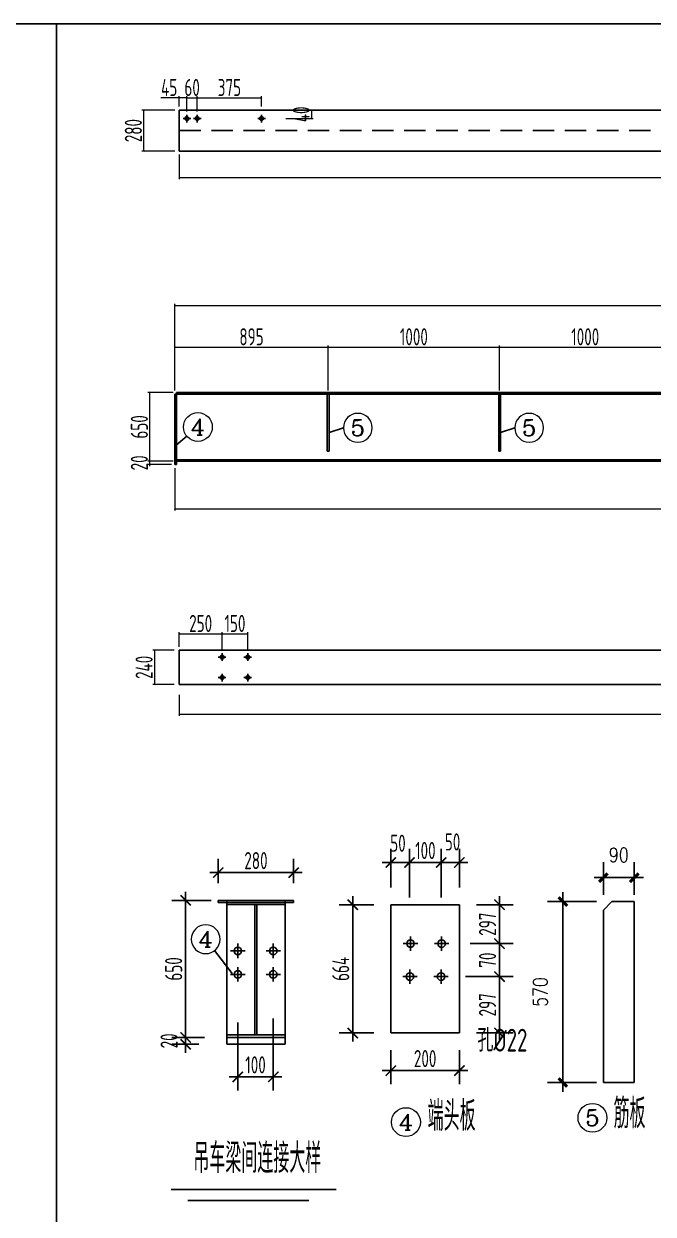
# Model space of a CAD drawing. Header units: millimetres. Extents: x 2451220 to 4527627, y -5186613 to -1639140.
# Drawn here: x 2499782 to 2503455, y -1705248 to -1698301 of the extents above; entities that cross this region are included whole.
import ezdxf
from ezdxf.enums import TextEntityAlignment as Align

# ---------------------------------------------------------------- set-up
doc = ezdxf.new("R2010")
doc.units = ezdxf.units.MM
doc.header["$LTSCALE"] = 1000
doc.header["$PDMODE"] = 34
doc.linetypes.add('CACHE2', pattern=[0.1875, 0.125, -0.0625])
doc.linetypes.add('CENTER', pattern=[50.8, 31.75, -6.35, 6.35, -6.35])
doc.layers.add('ADIM', color=3, linetype='Continuous')
doc.layers.add('钢架', color=7, linetype='Continuous', lineweight=25)
doc.styles.add('COMPLEX', font='COMPLEX')
doc.styles.add('DIM_FONT', font='simplex.shx', dxfattribs={"width": 0.8, "bigfont": 'hztxt.shx'})
doc.styles.add('hz', font='gbenor.shx', dxfattribs={"width": 0.75, "height": 100, "bigfont": 'gbcbig.shx'})
doc.styles.add('TSSD_Label', font='Tssdeng.shx', dxfattribs={"width": 0.7, "bigfont": 'hztxt.shx'})
doc.dimstyles.new('WGH(2)', dxfattribs={"dimscale": 1.2, "dimtxt": 100, "dimasz": 0.5, "dimexe": 75, "dimexo": 75, "dimgap": 75, "dimtad": 1, "dimdec": 0, "dimlfac": 0.5, "dimzin": 0, "dimdsep": 46, "dimtxsty": 'DIM_FONT', "dimblk1": '_DIMX', "dimblk2": '_DIMX', "dimsah": 1, "dimcen": 0.09, "dimclrd": 3, "dimclre": 3, "dimclrt": 7, "dimadec": 0, "dimazin": 0, "dimtfac": 1, "dimtdec": 0, "dimtix": 1, "dimtmove": 2, "dimatfit": 3, "dimldrblk": '_DIMX', "dimfxl": 1, "dimtolj": 1, "dimtzin": 0, "dimarcsym": 0})
doc.dimstyles.new('细化2倍GJ标注', dxfattribs={"dimtxt": 150, "dimasz": 60, "dimexe": 80, "dimexo": 100, "dimgap": 20, "dimtad": 1, "dimdec": 0, "dimlfac": 0.5, "dimzin": 0, "dimdsep": 46, "dimtxsty": 'hz', "dimblk1": 'ARCHTICK', "dimblk2": 'ARCHTICK', "dimsah": 1, "dimcen": 0.09, "dimdle": 50, "dimclrd": 3, "dimclre": 3, "dimclrt": 7, "dimadec": 0, "dimazin": 0, "dimtfac": 1, "dimtdec": 0, "dimtix": 1, "dimtmove": 2, "dimatfit": 3, "dimfxl": 1, "dimtolj": 1, "dimtzin": 0, "dimarcsym": 0})
doc.dimstyles.new('连接板标注3', dxfattribs={"dimscale": 100, "dimtxt": 0.8, "dimasz": 0.1, "dimexe": 0.1, "dimexo": 0.2, "dimgap": 0.1, "dimtad": 1, "dimtoh": 1, "dimdec": 0, "dimdsep": 46, "dimtxsty": 'hz', "dimblk": 'ARCHTICK', "dimcen": 3, "dimclrd": 7, "dimclre": 7, "dimclrt": 3, "dimadec": 0, "dimazin": 0, "dimtfac": 1, "dimtdec": 0, "dimtix": 1, "dimtmove": 0, "dimatfit": 3, "dimldrblk": 'ARCHTICK', "dimfxl": 0.1, "dimlwd": 13, "dimlwe": 13, "dimarcsym": 0})

# ---------------------------------------------------------------- blocks, each defined once
blk = doc.blocks.new('_ArchTick')
at = {"color": 0, "linetype": 'ByBlock', "const_width": 0.15}
blk.add_lwpolyline([(-0.5, -0.5), (0.5, 0.5)], dxfattribs=at)
blk = doc.blocks.new('*D554')
at = {"color": 7, "lineweight": 13}
for p, q in [((2500653.1, -1700453.1), (2500506.3, -1700453.1)), ((2500516.3, -1700453.1), (2500516.3, -1700853.1)), ((2500653.1, -1700853.1), (2500506.3, -1700853.1))]:
    blk.add_line(p, q, dxfattribs=at)
at = {"layer": 'Defpoints', "color": 0}
for p in [(2500673.1, -1700453.1), (2500516.3, -1700853.1), (2500673.1, -1700853.1)]:
    blk.add_point(p, dxfattribs=at)
at = {"color": 7, "lineweight": 13, "xscale": 10, "yscale": 10, "zscale": 10}
for p, rotation in [((2500516.3, -1700453.1), 90), ((2500516.3, -1700853.1), 270)]:
    blk.add_blockref('_ArchTick', p, dxfattribs=dict(at, rotation=rotation))
at = {"color": 3, "insert": (2500456.3, -1700653.1), "char_height": 100, "attachment_point": 5, "rotation": 90, "style": 'hz'}
blk.add_mtext('650', dxfattribs=at)
blk = doc.blocks.new('*D555')
at = {"color": 7, "lineweight": 13}
for p, q in [((2500516.3, -1700853.1), (2500516.3, -1700843.1)), ((2500653.1, -1700853.1), (2500506.3, -1700853.1)), ((2500643.1, -1700873.1), (2500506.3, -1700873.1)), ((2500516.3, -1700853.1), (2500516.3, -1700873.1)), ((2500516.3, -1700873.1), (2500516.3, -1700883.1))]:
    blk.add_line(p, q, dxfattribs=at)
at = {"layer": 'Defpoints', "color": 0}
for p in [(2500516.3, -1700873.1), (2500663.1, -1700873.1), (2500673.1, -1700853.1)]:
    blk.add_point(p, dxfattribs=at)
at = {"color": 7, "lineweight": 13, "xscale": 10, "yscale": 10, "zscale": 10}
for p, rotation in [((2500516.3, -1700853.1), 270), ((2500516.3, -1700873.1), 90)]:
    blk.add_blockref('_ArchTick', p, dxfattribs=dict(at, rotation=rotation))
at = {"color": 3, "insert": (2500456.3, -1700863.1), "char_height": 100, "attachment_point": 5, "rotation": 90, "style": 'hz'}
blk.add_mtext('20', dxfattribs=at)
blk = doc.blocks.new('*D556')
at = {"color": 7, "lineweight": 13}
for p, q in [((2501338.4, -1698804), (2501470.7, -1698804)), ((2501460.7, -1698804), (2501460.7, -1698854)), ((2501310.5, -1698854), (2501470.7, -1698854))]:
    blk.add_line(p, q, dxfattribs=at)
at = {"layer": 'Defpoints', "color": 0}
for p in [(2501318.4, -1698804), (2501290.5, -1698854), (2501460.7, -1698854)]:
    blk.add_point(p, dxfattribs=at)
at = {"color": 7, "lineweight": 13, "xscale": 10, "yscale": 10, "zscale": 10}
for p, rotation in [((2501460.7, -1698804), 90), ((2501460.7, -1698854), 270)]:
    blk.add_blockref('_ArchTick', p, dxfattribs=dict(at, rotation=rotation))
at = {"color": 3, "insert": (2501400.7, -1698829), "char_height": 100, "attachment_point": 5, "rotation": 90, "style": 'hz'}
blk.add_mtext('40', dxfattribs=at)
blk = doc.blocks.new('*D557')
at = {"color": 7, "lineweight": 13}
for p, q in [((2500663.1, -1698804), (2500471.3, -1698804)), ((2500481.3, -1698804), (2500481.3, -1699044)), ((2500663.1, -1699044), (2500471.3, -1699044))]:
    blk.add_line(p, q, dxfattribs=at)
at = {"layer": 'Defpoints', "color": 0}
for p in [(2500683.1, -1698804), (2500481.3, -1699044), (2500683.1, -1699044)]:
    blk.add_point(p, dxfattribs=at)
at = {"color": 7, "lineweight": 13, "xscale": 10, "yscale": 10, "zscale": 10}
for p, rotation in [((2500481.3, -1698804), 90), ((2500481.3, -1699044), 270)]:
    blk.add_blockref('_ArchTick', p, dxfattribs=dict(at, rotation=rotation))
at = {"color": 3, "insert": (2500421.3, -1698924), "char_height": 100, "attachment_point": 5, "rotation": 90, "style": 'hz'}
blk.add_mtext('280', dxfattribs=at)
blk = doc.blocks.new('*D558')
at = {"color": 7, "lineweight": 13}
for p, q in [((2500689.1, -1699064), (2500689.1, -1699207.3)), ((2508447.1, -1699064), (2508447.1, -1699207.3)), ((2500689.1, -1699197.3), (2508447.1, -1699197.3))]:
    blk.add_line(p, q, dxfattribs=at)
at = {"layer": 'Defpoints', "color": 0}
for p in [(2500689.1, -1699044), (2508447.1, -1699044), (2508447.1, -1699197.3)]:
    blk.add_point(p, dxfattribs=at)
at = {"color": 7, "lineweight": 13, "xscale": 10, "yscale": 10, "zscale": 10, "rotation": 180}
blk.add_blockref('_ArchTick', (2500689.1, -1699197.3), dxfattribs=at)
at = {"color": 7, "lineweight": 13, "xscale": 10, "yscale": 10, "zscale": 10}
blk.add_blockref('_ArchTick', (2508447.1, -1699197.3), dxfattribs=at)
at = {"color": 3, "insert": (2504568.1, -1699137.3), "char_height": 100, "attachment_point": 5, "style": 'hz'}
blk.add_mtext('7758', dxfattribs=at)
blk = doc.blocks.new('*D559')
at = {"color": 7, "lineweight": 13}
for p, q in [((2500659.1, -1701956.5), (2500534.2, -1701956.5)), ((2500544.2, -1701956.5), (2500544.2, -1702156.5)), ((2500659.1, -1702156.5), (2500534.2, -1702156.5))]:
    blk.add_line(p, q, dxfattribs=at)
at = {"layer": 'Defpoints', "color": 0}
for p in [(2500679.1, -1701956.5), (2500544.2, -1702156.5), (2500679.1, -1702156.5)]:
    blk.add_point(p, dxfattribs=at)
at = {"color": 7, "lineweight": 13, "xscale": 10, "yscale": 10, "zscale": 10}
for p, rotation in [((2500544.2, -1701956.5), 90), ((2500544.2, -1702156.5), 270)]:
    blk.add_blockref('_ArchTick', p, dxfattribs=dict(at, rotation=rotation))
at = {"color": 3, "insert": (2500484.2, -1702056.5), "char_height": 100, "attachment_point": 5, "rotation": 90, "style": 'hz'}
blk.add_mtext('240', dxfattribs=at)
blk = doc.blocks.new('*D560')
at = {"color": 7, "lineweight": 13}
for p, q in [((2500689.1, -1702216.5), (2500689.1, -1702339.8)), ((2508447.1, -1702176.5), (2508447.1, -1702339.8)), ((2500689.1, -1702329.8), (2508447.1, -1702329.8))]:
    blk.add_line(p, q, dxfattribs=at)
at = {"layer": 'Defpoints', "color": 0}
for p in [(2508447.1, -1702156.5), (2500689.1, -1702196.5), (2508447.1, -1702329.8)]:
    blk.add_point(p, dxfattribs=at)
at = {"color": 7, "lineweight": 13, "xscale": 10, "yscale": 10, "zscale": 10, "rotation": 180}
blk.add_blockref('_ArchTick', (2500689.1, -1702329.8), dxfattribs=at)
at = {"color": 7, "lineweight": 13, "xscale": 10, "yscale": 10, "zscale": 10}
blk.add_blockref('_ArchTick', (2508447.1, -1702329.8), dxfattribs=at)
at = {"color": 3, "insert": (2504568.1, -1702269.8), "char_height": 100, "attachment_point": 5, "style": 'hz'}
blk.add_mtext('7758', dxfattribs=at)
blk = doc.blocks.new('*D2426')
at = {"color": 7, "lineweight": 13}
for p, q in [((2500689.1, -1701936.5), (2500689.1, -1701850.3)), ((2500689.1, -1701860.3), (2500939.1, -1701860.3)), ((2500939.1, -1701954), (2500939.1, -1701850.3))]:
    blk.add_line(p, q, dxfattribs=at)
at = {"layer": 'Defpoints', "color": 0}
for p in [(2500939.1, -1701860.3), (2500689.1, -1701956.5), (2500939.1, -1701974)]:
    blk.add_point(p, dxfattribs=at)
at = {"color": 7, "lineweight": 13, "xscale": 10, "yscale": 10, "zscale": 10, "rotation": 180}
blk.add_blockref('_ArchTick', (2500689.1, -1701860.3), dxfattribs=at)
at = {"color": 7, "lineweight": 13, "xscale": 10, "yscale": 10, "zscale": 10}
blk.add_blockref('_ArchTick', (2500939.1, -1701860.3), dxfattribs=at)
at = {"color": 3, "insert": (2500814.1, -1701800.3), "char_height": 100, "attachment_point": 5, "style": 'hz'}
blk.add_mtext('250', dxfattribs=at)
blk = doc.blocks.new('*D2427')
at = {"color": 7, "lineweight": 13}
for p, q in [((2500939.1, -1701934), (2500939.1, -1701850.3)), ((2500939.1, -1701860.3), (2501089.1, -1701860.3)), ((2501089.1, -1701954), (2501089.1, -1701850.3))]:
    blk.add_line(p, q, dxfattribs=at)
at = {"layer": 'Defpoints', "color": 0}
for p in [(2501089.1, -1701860.3), (2500939.1, -1701954), (2501089.1, -1701974)]:
    blk.add_point(p, dxfattribs=at)
at = {"color": 7, "lineweight": 13, "xscale": 10, "yscale": 10, "zscale": 10, "rotation": 180}
blk.add_blockref('_ArchTick', (2500939.1, -1701860.3), dxfattribs=at)
at = {"color": 7, "lineweight": 13, "xscale": 10, "yscale": 10, "zscale": 10}
blk.add_blockref('_ArchTick', (2501089.1, -1701860.3), dxfattribs=at)
at = {"color": 3, "insert": (2501014.1, -1701800.3), "char_height": 100, "attachment_point": 5, "style": 'hz'}
blk.add_mtext('150', dxfattribs=at)
blk = doc.blocks.new('轴线标号')
at = {"lineweight": 13}
blk.add_circle((0, 0), 0.5, dxfattribs=at)
at = {"layer": '钢架', "lineweight": 13, "style": 'COMPLEX', "width": 1.041667}
blk.add_attdef('A', text='', height=0.56, dxfattribs=at).set_placement((-0.25, -0.28), (0.25, -0.28), align=Align.FIT)
blk = doc.blocks.new('*D561')
at = {"color": 3, "lineweight": -2}
for p, q in [((2500916.6, -1703316.4), (2500916.6, -1703174.4)), ((2501356.6, -1703316.4), (2501356.6, -1703174.4)), ((2501406.6, -1703254.4), (2500866.6, -1703254.4))]:
    blk.add_line(p, q, dxfattribs=at)
at = {"layer": 'Defpoints', "color": 0}
for p in [(2500916.6, -1703254.4), (2500916.6, -1703416.4), (2501356.6, -1703416.4)]:
    blk.add_point(p, dxfattribs=at)
at = {"color": 3, "lineweight": -2, "xscale": 60, "yscale": 60, "zscale": 60, "rotation": 180}
blk.add_blockref('_ArchTick', (2500916.6, -1703254.4), dxfattribs=at)
at = {"color": 3, "lineweight": -2, "xscale": 60, "yscale": 60, "zscale": 60}
blk.add_blockref('_ArchTick', (2501356.6, -1703254.4), dxfattribs=at)
at = {"color": 7, "insert": (2501136.6, -1703184.4), "char_height": 100, "attachment_point": 5, "style": 'hz'}
blk.add_mtext('\\A1;280', dxfattribs=at)
blk = doc.blocks.new('*D562')
at = {"color": 3, "lineweight": -2}
for p, q in [((2500874.7, -1703416.4), (2500646.4, -1703416.4)), ((2500726.4, -1703366.4), (2500726.4, -1704266.4)), ((2500836.6, -1704216.4), (2500646.4, -1704216.4))]:
    blk.add_line(p, q, dxfattribs=at)
at = {"layer": 'Defpoints', "color": 0}
for p in [(2500974.7, -1703416.4), (2500726.4, -1704216.4), (2500936.6, -1704216.4)]:
    blk.add_point(p, dxfattribs=at)
at = {"color": 3, "lineweight": -2, "xscale": 60, "yscale": 60, "zscale": 60}
for p, rotation in [((2500726.4, -1703416.4), 90), ((2500726.4, -1704216.4), 270)]:
    blk.add_blockref('_ArchTick', p, dxfattribs=dict(at, rotation=rotation))
at = {"color": 7, "insert": (2500656.4, -1703816.4), "char_height": 100, "attachment_point": 5, "rotation": 90, "style": 'hz'}
blk.add_mtext('\\A1;650', dxfattribs=at)
blk = doc.blocks.new('*D563')
at = {"color": 3, "lineweight": -2}
for p, q in [((2500726.4, -1704166.4), (2500726.4, -1704306.4)), ((2500756.6, -1704216.4), (2500646.4, -1704216.4)), ((2500803, -1704256.4), (2500646.4, -1704256.4))]:
    blk.add_line(p, q, dxfattribs=at)
at = {"layer": 'Defpoints', "color": 0}
for p in [(2500856.6, -1704216.4), (2500726.4, -1704256.4), (2500903, -1704256.4)]:
    blk.add_point(p, dxfattribs=at)
at = {"color": 3, "lineweight": -2, "xscale": 60, "yscale": 60, "zscale": 60}
for p, rotation in [((2500726.4, -1704216.4), 90), ((2500726.4, -1704256.4), 270)]:
    blk.add_blockref('_ArchTick', p, dxfattribs=dict(at, rotation=rotation))
at = {"color": 7, "insert": (2500629.6, -1704236.4), "char_height": 100, "attachment_point": 5, "rotation": 90, "style": 'hz'}
blk.add_mtext('\\A1;20', dxfattribs=at)
blk = doc.blocks.new('*D564')
at = {"color": 3, "lineweight": -2}
for p, q in [((2501237.8, -1704105.1), (2501237.8, -1704526.3)), ((2501030.6, -1704128.4), (2501030.6, -1704526.3)), ((2500980.6, -1704446.3), (2501287.8, -1704446.3))]:
    blk.add_line(p, q, dxfattribs=at)
at = {"layer": 'Defpoints', "color": 0}
for p in [(2501030.6, -1704028.4), (2501237.8, -1704005.1), (2501237.8, -1704446.3)]:
    blk.add_point(p, dxfattribs=at)
at = {"color": 3, "lineweight": -2, "xscale": 60, "yscale": 60, "zscale": 60, "rotation": 180}
blk.add_blockref('_ArchTick', (2501030.6, -1704446.3), dxfattribs=at)
at = {"color": 3, "lineweight": -2, "xscale": 60, "yscale": 60, "zscale": 60}
blk.add_blockref('_ArchTick', (2501237.8, -1704446.3), dxfattribs=at)
at = {"color": 7, "insert": (2501134.2, -1704376.3), "char_height": 100, "attachment_point": 5, "style": 'hz'}
blk.add_mtext('\\A1;100', dxfattribs=at)
blk = doc.blocks.new('_DIMX')
blk.add_line((-150, 0), (150, 0))
at = {"const_width": 50}
blk.add_lwpolyline([(-70, -70), (70, 70)], dxfattribs=at)
blk = doc.blocks.new('*D2428')
at = {"color": 3, "lineweight": -2}
for p, q in [((2503123.8, -1703423.1), (2502837.5, -1703423.1)), ((2502927.5, -1703423.4), (2502927.5, -1704478.7)), ((2503123.8, -1704479.1), (2502837.5, -1704479.1))]:
    blk.add_line(p, q, dxfattribs=at)
at = {"layer": 'Defpoints', "color": 0}
for p in [(2503213.8, -1703423.1), (2502927.5, -1704479.1), (2503213.8, -1704479.1)]:
    blk.add_point(p, dxfattribs=at)
at = {"color": 3, "lineweight": -2, "xscale": 0.36, "yscale": 0.36, "zscale": 0.36}
for p, rotation in [((2502927.5, -1703423.1), 90), ((2502927.5, -1704479.1), 270)]:
    blk.add_blockref('_DIMX', p, dxfattribs=dict(at, rotation=rotation))
at = {"color": 7, "insert": (2502795.5, -1703951.1), "char_height": 84, "attachment_point": 5, "rotation": 90, "style": 'DIM_FONT'}
blk.add_mtext('\\A1;570', dxfattribs=at)
blk = doc.blocks.new('*D2429')
at = {"color": 3, "lineweight": -2}
for p, q in [((2503163.8, -1703383.1), (2503163.8, -1703193.8)), ((2503343.8, -1703383.1), (2503343.8, -1703193.8)), ((2503163.5, -1703283.8), (2503163.1, -1703283.8)), ((2503163.8, -1703283.8), (2503343.8, -1703283.8)), ((2503344.2, -1703283.8), (2503344.6, -1703283.8))]:
    blk.add_line(p, q, dxfattribs=at)
at = {"layer": 'Defpoints', "color": 0}
for p in [(2503343.8, -1703283.8), (2503163.8, -1703473.1), (2503343.8, -1703473.1)]:
    blk.add_point(p, dxfattribs=at)
at = {"color": 3, "lineweight": -2, "xscale": 0.36, "yscale": 0.36, "zscale": 0.36}
blk.add_blockref('_DIMX', (2503163.8, -1703283.8), dxfattribs=at)
at = {"color": 3, "lineweight": -2, "xscale": 0.36, "yscale": 0.36, "zscale": 0.36, "rotation": 180}
blk.add_blockref('_DIMX', (2503343.8, -1703283.8), dxfattribs=at)
at = {"color": 7, "insert": (2503253.8, -1703151.8), "char_height": 84, "attachment_point": 5, "style": 'DIM_FONT'}
blk.add_mtext('\\A1;90', dxfattribs=at)
blk = doc.blocks.new('*D568')
at = {"color": 7, "lineweight": 13}
for p, q in [((2501558.1, -1700441.1), (2501558.1, -1700177.2)), ((2501558.1, -1700187.2), (2502558.1, -1700187.2)), ((2502558.1, -1700421.1), (2502558.1, -1700177.2))]:
    blk.add_line(p, q, dxfattribs=at)
at = {"layer": 'Defpoints', "color": 0}
for p in [(2502558.1, -1700187.2), (2501558.1, -1700461.1), (2502558.1, -1700441.1)]:
    blk.add_point(p, dxfattribs=at)
at = {"color": 7, "lineweight": 13, "xscale": 10, "yscale": 10, "zscale": 10, "rotation": 180}
blk.add_blockref('_ArchTick', (2501558.1, -1700187.2), dxfattribs=at)
at = {"color": 7, "lineweight": 13, "xscale": 10, "yscale": 10, "zscale": 10}
blk.add_blockref('_ArchTick', (2502558.1, -1700187.2), dxfattribs=at)
at = {"color": 3, "insert": (2502058.1, -1700127.2), "char_height": 100, "attachment_point": 5, "style": 'hz'}
blk.add_mtext('1000', dxfattribs=at)
blk = doc.blocks.new('*D569')
at = {"color": 7, "lineweight": 13}
for p, q in [((2500663.1, -1700441.1), (2500663.1, -1700177.2)), ((2500663.1, -1700187.2), (2501558.1, -1700187.2)), ((2501558.1, -1700412.6), (2501558.1, -1700177.2))]:
    blk.add_line(p, q, dxfattribs=at)
at = {"layer": 'Defpoints', "color": 0}
for p in [(2501558.1, -1700187.2), (2501558.1, -1700432.6), (2500663.1, -1700461.1)]:
    blk.add_point(p, dxfattribs=at)
at = {"color": 7, "lineweight": 13, "xscale": 10, "yscale": 10, "zscale": 10, "rotation": 180}
blk.add_blockref('_ArchTick', (2500663.1, -1700187.2), dxfattribs=at)
at = {"color": 7, "lineweight": 13, "xscale": 10, "yscale": 10, "zscale": 10}
blk.add_blockref('_ArchTick', (2501558.1, -1700187.2), dxfattribs=at)
at = {"color": 3, "insert": (2501110.6, -1700127.2), "char_height": 100, "attachment_point": 5, "style": 'hz'}
blk.add_mtext('895', dxfattribs=at)
blk = doc.blocks.new('*D570')
at = {"color": 7, "lineweight": 13}
for p, q in [((2500663.1, -1700359.6), (2500663.1, -1699934.6)), ((2500663.1, -1699944.6), (2508453.1, -1699944.6)), ((2508453.1, -1700441.1), (2508453.1, -1699934.6))]:
    blk.add_line(p, q, dxfattribs=at)
at = {"layer": 'Defpoints', "color": 0}
for p in [(2508453.1, -1699944.6), (2500663.1, -1700379.6), (2508453.1, -1700461.1)]:
    blk.add_point(p, dxfattribs=at)
at = {"color": 7, "lineweight": 13, "xscale": 10, "yscale": 10, "zscale": 10, "rotation": 180}
blk.add_blockref('_ArchTick', (2500663.1, -1699944.6), dxfattribs=at)
at = {"color": 7, "lineweight": 13, "xscale": 10, "yscale": 10, "zscale": 10}
blk.add_blockref('_ArchTick', (2508453.1, -1699944.6), dxfattribs=at)
at = {"color": 3, "insert": (2504558.1, -1699884.6), "char_height": 100, "attachment_point": 5, "style": 'hz'}
blk.add_mtext('7790', dxfattribs=at)
blk = doc.blocks.new('*D571')
at = {"color": 7, "lineweight": 13}
for p, q in [((2500663.1, -1700893.1), (2500663.1, -1701140.4)), ((2508453.1, -1700893.1), (2508453.1, -1701140.4)), ((2500663.1, -1701130.4), (2508453.1, -1701130.4))]:
    blk.add_line(p, q, dxfattribs=at)
at = {"layer": 'Defpoints', "color": 0}
for p in [(2500663.1, -1700873.1), (2508453.1, -1700873.1), (2508453.1, -1701130.4)]:
    blk.add_point(p, dxfattribs=at)
at = {"color": 7, "lineweight": 13, "xscale": 10, "yscale": 10, "zscale": 10, "rotation": 180}
blk.add_blockref('_ArchTick', (2500663.1, -1701130.4), dxfattribs=at)
at = {"color": 7, "lineweight": 13, "xscale": 10, "yscale": 10, "zscale": 10}
blk.add_blockref('_ArchTick', (2508453.1, -1701130.4), dxfattribs=at)
at = {"color": 3, "insert": (2504558.1, -1701070.4), "char_height": 100, "attachment_point": 5, "style": 'hz'}
blk.add_mtext('7790', dxfattribs=at)
blk = doc.blocks.new('*D572')
at = {"color": 7, "lineweight": 13}
for p, q in [((2500689.1, -1698732.3), (2500581.5, -1698732.3)), ((2500689.1, -1698784), (2500689.1, -1698722.3)), ((2500734.1, -1698732.3), (2500689.1, -1698732.3)), ((2500734.1, -1698811.7), (2500734.1, -1698722.3))]:
    blk.add_line(p, q, dxfattribs=at)
at = {"layer": 'Defpoints', "color": 0}
for p in [(2500734.1, -1698732.3), (2500689.1, -1698804), (2500734.1, -1698831.7)]:
    blk.add_point(p, dxfattribs=at)
at = {"color": 7, "lineweight": 13, "xscale": 10, "yscale": 10, "zscale": 10, "rotation": 180}
blk.add_blockref('_ArchTick', (2500689.1, -1698732.3), dxfattribs=at)
at = {"color": 7, "lineweight": 13, "xscale": 10, "yscale": 10, "zscale": 10}
blk.add_blockref('_ArchTick', (2500734.1, -1698732.3), dxfattribs=at)
at = {"color": 3, "insert": (2500630.3, -1698672.3), "char_height": 100, "attachment_point": 5, "style": 'hz'}
blk.add_mtext('45', dxfattribs=at)
blk = doc.blocks.new('*D581')
at = {"color": 7, "lineweight": 13}
for p, q in [((2502558.1, -1700441.1), (2502558.1, -1700177.2)), ((2502558.1, -1700187.2), (2503558.1, -1700187.2)), ((2503558.1, -1700421.1), (2503558.1, -1700177.2))]:
    blk.add_line(p, q, dxfattribs=at)
at = {"layer": 'Defpoints', "color": 0}
for p in [(2503558.1, -1700187.2), (2502558.1, -1700461.1), (2503558.1, -1700441.1)]:
    blk.add_point(p, dxfattribs=at)
at = {"color": 7, "lineweight": 13, "xscale": 10, "yscale": 10, "zscale": 10, "rotation": 180}
blk.add_blockref('_ArchTick', (2502558.1, -1700187.2), dxfattribs=at)
at = {"color": 7, "lineweight": 13, "xscale": 10, "yscale": 10, "zscale": 10}
blk.add_blockref('_ArchTick', (2503558.1, -1700187.2), dxfattribs=at)
at = {"color": 3, "insert": (2503058.1, -1700127.2), "char_height": 100, "attachment_point": 5, "style": 'hz'}
blk.add_mtext('1000', dxfattribs=at)
blk = doc.blocks.new('*D2443')
at = {"color": 3, "lineweight": -2}
for p, q in [((2501923.9, -1703341.8), (2501923.9, -1703115.3)), ((2502032.8, -1703399.5), (2502032.8, -1703115.3)), ((2502082.8, -1703195.3), (2501873.9, -1703195.3))]:
    blk.add_line(p, q, dxfattribs=at)
at = {"layer": 'Defpoints', "color": 0}
for p in [(2501923.9, -1703195.3), (2501923.9, -1703441.8), (2502032.8, -1703499.5)]:
    blk.add_point(p, dxfattribs=at)
at = {"color": 3, "lineweight": -2, "xscale": 60, "yscale": 60, "zscale": 60, "rotation": 180}
blk.add_blockref('_ArchTick', (2501923.9, -1703195.3), dxfattribs=at)
at = {"color": 3, "lineweight": -2, "xscale": 60, "yscale": 60, "zscale": 60}
blk.add_blockref('_ArchTick', (2502032.8, -1703195.3), dxfattribs=at)
at = {"color": 7, "insert": (2501965.3, -1703082.9), "char_height": 100, "attachment_point": 5, "style": 'hz'}
blk.add_mtext('\\A1;50', dxfattribs=at)
blk = doc.blocks.new('*D585')
at = {"color": 3, "lineweight": -2}
for p, q in [((2502032.8, -1703299.5), (2502032.8, -1703115.3)), ((2502217.5, -1703399.5), (2502217.5, -1703115.3)), ((2501982.8, -1703195.3), (2502267.5, -1703195.3))]:
    blk.add_line(p, q, dxfattribs=at)
at = {"layer": 'Defpoints', "color": 0}
for p in [(2502217.5, -1703195.3), (2502032.8, -1703399.5), (2502217.5, -1703499.5)]:
    blk.add_point(p, dxfattribs=at)
at = {"color": 3, "lineweight": -2, "xscale": 60, "yscale": 60, "zscale": 60, "rotation": 180}
blk.add_blockref('_ArchTick', (2502032.8, -1703195.3), dxfattribs=at)
at = {"color": 3, "lineweight": -2, "xscale": 60, "yscale": 60, "zscale": 60}
blk.add_blockref('_ArchTick', (2502217.5, -1703195.3), dxfattribs=at)
at = {"color": 7, "insert": (2502125.2, -1703125.3), "char_height": 100, "attachment_point": 5, "style": 'hz'}
blk.add_mtext('\\A1;100', dxfattribs=at)
blk = doc.blocks.new('*D2444')
at = {"color": 3, "lineweight": -2}
for p, q in [((2502217.5, -1703299.5), (2502217.5, -1703115.3)), ((2502323.9, -1703341.8), (2502323.9, -1703115.3)), ((2502167.5, -1703195.3), (2502373.9, -1703195.3))]:
    blk.add_line(p, q, dxfattribs=at)
at = {"layer": 'Defpoints', "color": 0}
for p in [(2502323.9, -1703195.3), (2502217.5, -1703399.5), (2502323.9, -1703441.8)]:
    blk.add_point(p, dxfattribs=at)
at = {"color": 3, "lineweight": -2, "xscale": 60, "yscale": 60, "zscale": 60, "rotation": 180}
blk.add_blockref('_ArchTick', (2502217.5, -1703195.3), dxfattribs=at)
at = {"color": 3, "lineweight": -2, "xscale": 60, "yscale": 60, "zscale": 60}
blk.add_blockref('_ArchTick', (2502323.9, -1703195.3), dxfattribs=at)
at = {"color": 7, "insert": (2502283.9, -1703075.3), "char_height": 100, "attachment_point": 5, "style": 'hz'}
blk.add_mtext('\\A1;50', dxfattribs=at)
blk = doc.blocks.new('*D586')
at = {"color": 3, "lineweight": -2}
for p, q in [((2502558, -1703391.8), (2502558, -1703718.9)), ((2502423.9, -1703441.8), (2502638, -1703441.8)), ((2502386.1, -1703668.9), (2502638, -1703668.9))]:
    blk.add_line(p, q, dxfattribs=at)
at = {"layer": 'Defpoints', "color": 0}
for p in [(2502323.9, -1703441.8), (2502286.1, -1703668.9), (2502558, -1703668.9)]:
    blk.add_point(p, dxfattribs=at)
at = {"color": 3, "lineweight": -2, "xscale": 60, "yscale": 60, "zscale": 60}
for p, rotation in [((2502558, -1703441.8), 90), ((2502558, -1703668.9), 270)]:
    blk.add_blockref('_ArchTick', p, dxfattribs=dict(at, rotation=rotation))
at = {"color": 7, "insert": (2502488, -1703555.3), "char_height": 100, "attachment_point": 5, "rotation": 90, "style": 'hz'}
blk.add_mtext('\\A1;297', dxfattribs=at)
blk = doc.blocks.new('*D587')
at = {"color": 3, "lineweight": -2}
for p, q in [((2502558, -1703618.9), (2502558, -1703911.4)), ((2502486.1, -1703668.9), (2502638, -1703668.9)), ((2502359.2, -1703861.4), (2502638, -1703861.4))]:
    blk.add_line(p, q, dxfattribs=at)
at = {"layer": 'Defpoints', "color": 0}
for p in [(2502386.1, -1703668.9), (2502259.2, -1703861.4), (2502558, -1703861.4)]:
    blk.add_point(p, dxfattribs=at)
at = {"color": 3, "lineweight": -2, "xscale": 60, "yscale": 60, "zscale": 60}
for p, rotation in [((2502558, -1703668.9), 90), ((2502558, -1703861.4), 270)]:
    blk.add_blockref('_ArchTick', p, dxfattribs=dict(at, rotation=rotation))
at = {"color": 7, "insert": (2502488, -1703765.1), "char_height": 100, "attachment_point": 5, "rotation": 90, "style": 'hz'}
blk.add_mtext('\\A1;70', dxfattribs=at)
blk = doc.blocks.new('*D588')
at = {"color": 3, "lineweight": -2}
for p, q in [((2502558, -1703811.4), (2502558, -1704240.4)), ((2502359.2, -1703861.4), (2502638, -1703861.4)), ((2502423.9, -1704190.4), (2502638, -1704190.4))]:
    blk.add_line(p, q, dxfattribs=at)
at = {"layer": 'Defpoints', "color": 0}
for p in [(2502259.2, -1703861.4), (2502323.9, -1704190.4), (2502558, -1704190.4)]:
    blk.add_point(p, dxfattribs=at)
at = {"color": 3, "lineweight": -2, "xscale": 60, "yscale": 60, "zscale": 60}
for p, rotation in [((2502558, -1703861.4), 90), ((2502558, -1704190.4), 270)]:
    blk.add_blockref('_ArchTick', p, dxfattribs=dict(at, rotation=rotation))
at = {"color": 7, "insert": (2502488, -1704025.9), "char_height": 100, "attachment_point": 5, "rotation": 90, "style": 'hz'}
blk.add_mtext('\\A1;297', dxfattribs=at)
blk = doc.blocks.new('*D2445')
at = {"color": 3, "lineweight": -2}
for p, q in [((2501701.4, -1703391.8), (2501701.4, -1704240.4)), ((2501823.9, -1703441.8), (2501621.4, -1703441.8)), ((2501823.9, -1704190.4), (2501621.4, -1704190.4))]:
    blk.add_line(p, q, dxfattribs=at)
at = {"layer": 'Defpoints', "color": 0}
for p in [(2501923.9, -1703441.8), (2501701.4, -1704190.4), (2501923.9, -1704190.4)]:
    blk.add_point(p, dxfattribs=at)
at = {"color": 3, "lineweight": -2, "xscale": 60, "yscale": 60, "zscale": 60}
for p, rotation in [((2501701.4, -1703441.8), 90), ((2501701.4, -1704190.4), 270)]:
    blk.add_blockref('_ArchTick', p, dxfattribs=dict(at, rotation=rotation))
at = {"color": 7, "insert": (2501631.4, -1703816.1), "char_height": 100, "attachment_point": 5, "rotation": 90, "style": 'hz'}
blk.add_mtext('\\A1;664', dxfattribs=at)
blk = doc.blocks.new('*D589')
at = {"color": 3, "lineweight": -2}
for p, q in [((2501923.9, -1704290.4), (2501923.9, -1704489.8)), ((2502323.9, -1704290.4), (2502323.9, -1704489.8)), ((2501873.9, -1704409.8), (2502373.9, -1704409.8))]:
    blk.add_line(p, q, dxfattribs=at)
at = {"layer": 'Defpoints', "color": 0}
for p in [(2501923.9, -1704190.4), (2502323.9, -1704190.4), (2502323.9, -1704409.8)]:
    blk.add_point(p, dxfattribs=at)
at = {"color": 3, "lineweight": -2, "xscale": 60, "yscale": 60, "zscale": 60, "rotation": 180}
blk.add_blockref('_ArchTick', (2501923.9, -1704409.8), dxfattribs=at)
at = {"color": 3, "lineweight": -2, "xscale": 60, "yscale": 60, "zscale": 60}
blk.add_blockref('_ArchTick', (2502323.9, -1704409.8), dxfattribs=at)
at = {"color": 7, "insert": (2502123.9, -1704339.8), "char_height": 100, "attachment_point": 5, "style": 'hz'}
blk.add_mtext('\\A1;200', dxfattribs=at)
blk = doc.blocks.new('*D593')
at = {"color": 7, "lineweight": 13}
for p, q in [((2500734.1, -1698784), (2500734.1, -1698722.3)), ((2500734.1, -1698732.3), (2500794.1, -1698732.3)), ((2500794.1, -1698811.7), (2500794.1, -1698722.3))]:
    blk.add_line(p, q, dxfattribs=at)
at = {"layer": 'Defpoints', "color": 0}
for p in [(2500794.1, -1698732.3), (2500734.1, -1698804), (2500794.1, -1698831.7)]:
    blk.add_point(p, dxfattribs=at)
at = {"color": 7, "lineweight": 13, "xscale": 10, "yscale": 10, "zscale": 10, "rotation": 180}
blk.add_blockref('_ArchTick', (2500734.1, -1698732.3), dxfattribs=at)
at = {"color": 7, "lineweight": 13, "xscale": 10, "yscale": 10, "zscale": 10}
blk.add_blockref('_ArchTick', (2500794.1, -1698732.3), dxfattribs=at)
at = {"color": 3, "insert": (2500764.1, -1698672.3), "char_height": 100, "attachment_point": 5, "style": 'hz'}
blk.add_mtext('60', dxfattribs=at)
blk = doc.blocks.new('*D596')
at = {"color": 7, "lineweight": 13}
for p, q in [((2500794.1, -1698784), (2500794.1, -1698722.3)), ((2500794.1, -1698732.3), (2501169.1, -1698732.3)), ((2501169.1, -1698784), (2501169.1, -1698722.3))]:
    blk.add_line(p, q, dxfattribs=at)
at = {"layer": 'Defpoints', "color": 0}
for p in [(2501169.1, -1698732.3), (2500794.1, -1698804), (2501169.1, -1698804)]:
    blk.add_point(p, dxfattribs=at)
at = {"color": 7, "lineweight": 13, "xscale": 10, "yscale": 10, "zscale": 10, "rotation": 180}
blk.add_blockref('_ArchTick', (2500794.1, -1698732.3), dxfattribs=at)
at = {"color": 7, "lineweight": 13, "xscale": 10, "yscale": 10, "zscale": 10}
blk.add_blockref('_ArchTick', (2501169.1, -1698732.3), dxfattribs=at)
at = {"color": 3, "insert": (2500981.6, -1698672.3), "char_height": 100, "attachment_point": 5, "style": 'hz'}
blk.add_mtext('375', dxfattribs=at)

msp = doc.modelspace()

# ---------------------------------------------------------------- linework, layer by layer
for p, q in [((2500689.1, -1698804), (2500689.1, -1699044)), ((2500689.1, -1698804), (2501820.6, -1698804)), ((2500734.1, -1698831.7), (2500734.1, -1698876.4)), ((2500734.1, -1698831.7), (2500734.1, -1698876.4)), ((2500794.1, -1698831.7), (2500794.1, -1698876.4)), ((2500794.1, -1698831.7), (2500794.1, -1698876.4)), ((2501169.1, -1698831.7), (2501169.1, -1698876.4)), ((2501169.1, -1698831.7), (2501169.1, -1698876.4)), ((2501820.6, -1698804), (2508447.1, -1698804)), ((2500711.7, -1698854), (2500756.5, -1698854)), ((2500771.7, -1698854), (2500816.5, -1698854)), ((2501146.7, -1698854), (2501191.5, -1698854)), ((2500689.1, -1699044), (2501820.6, -1699044)), ((2501820.6, -1699044), (2508447.1, -1699044)), ((2500663.1, -1700461.1), (2502070.6, -1700461.1)), ((2500663.1, -1700873.1), (2500663.1, -1700461.1)), ((2500673.1, -1700453.1), (2502070.6, -1700453.1)), ((2500673.1, -1700873.1), (2500673.1, -1700453.1)), ((2501553.1, -1700795.1), (2501553.1, -1700461.1)), ((2501563.1, -1700795.1), (2501563.1, -1700461.1)), ((2502070.6, -1700453.1), (2508443.1, -1700453.1)), ((2502070.6, -1700461.1), (2508453.1, -1700461.1)), ((2502553.1, -1700795.1), (2502553.1, -1700461.1)), ((2502563.1, -1700795.1), (2502563.1, -1700461.1)), ((2500673.1, -1700758.2), (2500733.3, -1700707.8)), ((2500673.1, -1700845.1), (2502070.6, -1700845.1)), ((2501553.1, -1700795.1), (2501563.1, -1700795.1)), ((2501553.1, -1700795.1), (2501563.1, -1700795.1)), ((2502070.6, -1700845.1), (2508443.1, -1700845.1)), ((2502553.1, -1700795.1), (2502563.1, -1700795.1)), ((2502553.1, -1700795.1), (2502563.1, -1700795.1)), ((2500663.1, -1700873.1), (2500673.1, -1700873.1)), ((2500673.1, -1700853.1), (2502070.6, -1700853.1)), ((2502070.6, -1700853.1), (2508443.1, -1700853.1)), ((2500689.1, -1701956.5), (2501820.6, -1701956.5)), ((2500689.1, -1701956.5), (2500689.1, -1702156.5)), ((2501820.6, -1701956.5), (2508447.1, -1701956.5)), ((2503338.5, -1701956.5), (2508447.1, -1701956.5)), ((2500689.1, -1701966.5), (2500689.1, -1702146.5)), ((2500689.1, -1702156.5), (2501820.6, -1702156.5)), ((2501820.6, -1702156.5), (2508447.1, -1702156.5)), ((2503338.5, -1702156.5), (2508447.1, -1702156.5)), ((2500916.6, -1703416.4), (2501356.6, -1703416.4)), ((2500916.6, -1703428.3), (2500916.6, -1703416.4)), ((2500966.6, -1704256.4), (2500966.6, -1703416.4)), ((2501306.6, -1704256.4), (2501306.6, -1703416.4)), ((2501356.6, -1703428.3), (2501356.6, -1703416.4)), ((2500916.6, -1703428.3), (2501356.6, -1703428.3)), ((2500966.6, -1703440.4), (2501306.6, -1703440.4)), ((2501130.6, -1704200.4), (2501130.6, -1703440.4)), ((2501142.6, -1704200.4), (2501142.6, -1703440.4)), ((2501923.9, -1703441.8), (2502323.9, -1703441.8)), ((2501923.9, -1704001.8), (2501923.9, -1703441.8)), ((2501982.8, -1703441.8), (2502025, -1703441.8)), ((2502323.9, -1704001.8), (2502323.9, -1703441.8)), ((2503163.8, -1703473.1), (2503213.8, -1703423.1)), ((2503163.8, -1703473.1), (2503163.8, -1704479.1)), ((2503343.8, -1703423.1), (2503213.8, -1703423.1)), ((2503343.8, -1704479.1), (2503343.8, -1703423.1)), ((2502038.4, -1703626.7), (2502038.4, -1703711.1)), ((2502220, -1703626.7), (2502220, -1703711.1)), ((2501030.8, -1703668.8), (2501030.8, -1703753.3)), ((2501237.8, -1703668.8), (2501237.8, -1703753.3)), ((2501996.2, -1703668.9), (2502080.7, -1703668.9)), ((2502262.2, -1703668.9), (2502177.8, -1703668.9)), ((2500998.6, -1703842.3), (2500895.2, -1703709.6)), ((2500988.6, -1703711.1), (2501073.1, -1703711.1)), ((2501280, -1703711.1), (2501195.6, -1703711.1)), ((2501030.8, -1703890.7), (2501030.8, -1703806.2)), ((2501237.8, -1703890.7), (2501237.8, -1703806.2)), ((2502035.4, -1703819.1), (2502035.4, -1703903.6)), ((2502217, -1703819.1), (2502217, -1703903.6)), ((2500988.6, -1703848.4), (2501073.1, -1703848.4)), ((2501280, -1703848.4), (2501195.6, -1703848.4)), ((2501993.2, -1703861.4), (2502077.7, -1703861.4)), ((2502259.2, -1703861.4), (2502174.8, -1703861.4)), ((2500966.6, -1704200.4), (2501306.6, -1704200.4)), ((2500966.6, -1704216.4), (2501306.6, -1704216.4)), ((2500966.6, -1704256.4), (2501306.6, -1704256.4)), ((2503163.8, -1704479.1), (2503343.8, -1704479.1)), ((2500641.2, -1705103.8), (2501604.9, -1705103.8))]:
    msp.add_line(p, q)
at = {"color": 2, "linetype": 'CACHE2'}
msp.add_line((2500689.1, -1698924), (2508447.1, -1698924), dxfattribs=at)
at = {"lineweight": -3}
for p, q in [((2501647.1, -1700658.2), (2501563.1, -1700686.7)), ((2502647.1, -1700658.2), (2502563.1, -1700686.7)), ((2500739.8, -1705168.8), (2501444.4, -1705168.8))]:
    msp.add_line(p, q, dxfattribs=at)
at = {"color": 1, "linetype": 'CENTER', "ltscale": 10}
for p, q in [((2500916.5, -1701996.5), (2500961.6, -1701996.5)), ((2500939.1, -1701974), (2500939.1, -1702019)), ((2501066.5, -1701996.5), (2501111.6, -1701996.5)), ((2501089.1, -1701974), (2501089.1, -1702019)), ((2500939.1, -1702139), (2500939.1, -1702094)), ((2501089.1, -1702139), (2501089.1, -1702094)), ((2500916.5, -1702116.5), (2500961.6, -1702116.5)), ((2501066.5, -1702116.5), (2501111.6, -1702116.5))]:
    msp.add_line(p, q, dxfattribs=at)
at = {"color": 1}
for p, q in [((2501923.9, -1704190.4), (2501923.9, -1704001.8)), ((2502323.9, -1704190.4), (2502323.9, -1704001.8)), ((2501923.9, -1704190.4), (2502323.9, -1704190.4))]:
    msp.add_line(p, q, dxfattribs=at)
for points in [[(2499972, -1711257.5), (2483552.7, -1711257.5), (2483552.7, -1698300.6), (2499972, -1698300.6)], [(2499972, -1698300.6), (2509581.9, -1698300.6), (2509581.9, -1705738.2), (2499972, -1705738.2)]]:
    msp.add_lwpolyline(points, close=True)
for centre, radius in [((2500734.1, -1698854), 11), ((2500794.1, -1698854), 11), ((2501169.1, -1698854), 11), ((2500939.1, -1701996.5), 11), ((2501089.1, -1701996.5), 11), ((2500939.1, -1702116.5), 11), ((2501089.1, -1702116.5), 11), ((2501030.8, -1703711.1), 22), ((2501237.8, -1703711.1), 22), ((2502038.4, -1703668.9), 22), ((2502220, -1703668.9), 22), ((2501030.8, -1703848.4), 22), ((2501237.8, -1703848.4), 22), ((2502035.4, -1703861.4), 22), ((2502217, -1703861.4), 22)]:
    msp.add_circle(centre, radius)

# ---------------------------------------------------------------- block references
ref = msp.add_blockref('轴线标号', (2500797.9, -1700653.9), dxfattribs=dict(xscale=168.1849035946652, yscale=168.1849035946652, zscale=168.1849035946943))
ref.add_attrib('A', '4', dxfattribs={"layer": '钢架', "lineweight": 13, "height": 94.2, "style": 'COMPLEX', "width": 1.171875}).set_placement((2500755.9, -1700701), (2500839.9, -1700701), align=Align.FIT)
ref = msp.add_blockref('轴线标号', (2501731.2, -1700658.2), dxfattribs=dict(xscale=-168.1849035946652, yscale=168.1849035946652, zscale=168.1849035946943))
ref.add_attrib('A', '5', dxfattribs={"layer": '钢架', "lineweight": 13, "height": 94.2, "style": 'COMPLEX', "width": 1.339286}).set_placement((2501689.1, -1700705.3), (2501773.2, -1700705.3), align=Align.FIT)
ref = msp.add_blockref('轴线标号', (2502731.2, -1700658.2), dxfattribs=dict(xscale=-168.1849035946652, yscale=168.1849035946652, zscale=168.1849035946943))
ref.add_attrib('A', '5', dxfattribs={"layer": '钢架', "lineweight": 13, "height": 94.2, "style": 'COMPLEX', "width": 1.339286}).set_placement((2502689.1, -1700705.3), (2502773.2, -1700705.3), align=Align.FIT)
ref = msp.add_blockref('轴线标号', (2500843.5, -1703643.3), dxfattribs=dict(xscale=-168.1849035946652, yscale=168.1849035946652, zscale=168.1849035946943))
ref.add_attrib('A', '4', dxfattribs={"layer": '钢架', "lineweight": 13, "height": 94.2, "style": 'COMPLEX', "width": 1.171875}).set_placement((2500801.5, -1703690.4), (2500885.6, -1703690.4), align=Align.FIT)
ref = msp.add_blockref('轴线标号', (2502011.8, -1704710.5), dxfattribs=dict(xscale=168.1849035946652, yscale=168.1849035946652, zscale=168.1849035946943))
ref.add_attrib('A', '4', dxfattribs={"layer": '钢架', "lineweight": 13, "height": 94.2, "style": 'COMPLEX', "width": 1.171875}).set_placement((2501969.8, -1704757.6), (2502053.8, -1704757.6), align=Align.FIT)
ref = msp.add_blockref('轴线标号', (2503100.1, -1704685.3), dxfattribs=dict(xscale=168.1849035946652, yscale=168.1849035946652, zscale=168.1849035946943))
ref.add_attrib('A', '5', dxfattribs={"layer": '钢架', "lineweight": 13, "height": 94.2, "style": 'COMPLEX', "width": 1.339286}).set_placement((2503058, -1704732.4), (2503142.1, -1704732.4), align=Align.FIT)

# ---------------------------------------------------------------- texts
at = {"layer": 'ADIM', "style": 'TSSD_Label', "width": 0.7}
msp.add_text('孔%%C22', height=133.16, dxfattribs=at).set_placement((2502720.8, -1704338.9), align=Align.BOTTOM_RIGHT)
at = {"layer": '钢架', "lineweight": 13, "char_height": 172.8, "attachment_point": 1, "style": 'hz'}
for s, insert, own_width in [('端头板', (2502138.3, -1704588.3), 708.175), ('吊车梁间连接大样', (2500771.4, -1704834.6), 797.233)]:
    msp.add_mtext_dynamic_manual_height_columns(s, width=1506.743, gutter_width=12.5, heights=[336], dxfattribs=dict(at, insert=insert)).dxf.set("width", own_width)
at = {"layer": '钢架', "lineweight": 13, "insert": (2503223.2, -1704573.4), "char_height": 172.8, "width": 708.175, "attachment_point": 1, "style": 'hz'}
msp.add_mtext('筋板', dxfattribs=at)

# ---------------------------------------------------------------- dimensions: what is measured, and where the dimension line sits
for base, p1, p2, text, dimstyle, picture, middle in [((2500734.1, -1698732.3), (2500689.1, -1698804), (2500734.1, -1698831.7), '45', '连接板标注3', '*D572', (2500630.3, -1698732.3)), ((2501923.9, -1703195.3), (2502032.8, -1703499.5), (2501923.9, -1703441.8), '50', '细化2倍GJ标注', '*D2443', (2501965.3, -1703082.9)), ((2502323.9, -1703195.3), (2502217.5, -1703399.5), (2502323.9, -1703441.8), '50', '细化2倍GJ标注', '*D2444', (2502283.9, -1703075.3))]:
    dim = msp.add_linear_dim(base=base, p1=p1, p2=p2, text=text, dimstyle=dimstyle)
    dim.commit()
    dim.dimension.update_dxf_attribs({"geometry": picture, "text_midpoint": middle, "dimtype": 160})
for base, p1, p2, picture, middle in [((2500794.1, -1698732.3), (2500734.1, -1698804), (2500794.1, -1698831.7), '*D593', (2500764.1, -1698732.3)), ((2501169.1, -1698732.3), (2500794.1, -1698804), (2501169.1, -1698804), '*D596', (2500981.6, -1698732.3))]:
    dim = msp.add_linear_dim(base=base, p1=p1, p2=p2, dimstyle='连接板标注3')
    dim.commit()
    dim.dimension.update_dxf_attribs({"geometry": picture, "text_midpoint": middle, "dimtype": 160})
for base, p1, p2, text, dimstyle, picture, middle in [((2501460.7, -1698854), (2501318.4, -1698804), (2501290.5, -1698854), '40', '连接板标注3', '*D556', (2501460.7, -1698829)), ((2500726.4, -1704256.4), (2500856.6, -1704216.4), (2500903, -1704256.4), '20', '细化2倍GJ标注', '*D563', (2500629.6, -1704236.4))]:
    dim = msp.add_linear_dim(base=base, p1=p1, p2=p2, angle=90, text=text, dimstyle=dimstyle)
    dim.commit()
    dim.dimension.update_dxf_attribs({"geometry": picture, "text_midpoint": middle, "dimtype": 160})
for base, p1, p2, text, dimstyle, picture, middle in [((2500481.3, -1699044), (2500683.1, -1698804), (2500683.1, -1699044), '280', '连接板标注3', '*D557', (2500421.3, -1698924)), ((2500516.3, -1700853.1), (2500673.1, -1700453.1), (2500673.1, -1700853.1), '650', '连接板标注3', '*D554', (2500456.3, -1700653.1)), ((2500516.3, -1700873.1), (2500673.1, -1700853.1), (2500663.1, -1700873.1), '20', '连接板标注3', '*D555', (2500456.3, -1700863.1)), ((2500544.2, -1702156.5), (2500679.1, -1701956.5), (2500679.1, -1702156.5), '240', '连接板标注3', '*D559', (2500484.2, -1702056.5)), ((2500726.4, -1704216.4), (2500974.7, -1703416.4), (2500936.6, -1704216.4), '650', '细化2倍GJ标注', '*D562', (2500656.4, -1703816.4)), ((2501701.4, -1704190.4), (2501923.9, -1703441.8), (2501923.9, -1704190.4), '664', '细化2倍GJ标注', '*D2445', (2501631.4, -1703816.1)), ((2502558, -1703668.9), (2502323.9, -1703441.8), (2502286.1, -1703668.9), '297', '细化2倍GJ标注', '*D586', (2502488, -1703555.3)), ((2502558, -1703861.4), (2502386.1, -1703668.9), (2502259.2, -1703861.4), '70', '细化2倍GJ标注', '*D587', (2502488, -1703765.1)), ((2502558, -1704190.4), (2502259.2, -1703861.4), (2502323.9, -1704190.4), '297', '细化2倍GJ标注', '*D588', (2502488, -1704025.9))]:
    dim = msp.add_linear_dim(base=base, p1=p1, p2=p2, angle=90, text=text, dimstyle=dimstyle)
    dim.commit()
    dim.dimension.update_dxf_attribs({"geometry": picture, "text_midpoint": middle})
for base, p1, p2, picture, middle in [((2508447.1, -1699197.3), (2500689.1, -1699044), (2508447.1, -1699044), '*D558', (2504568.1, -1699137.3)), ((2501558.1, -1700187.2), (2500663.1, -1700461.1), (2501558.1, -1700432.6), '*D569', (2501110.6, -1700127.2)), ((2502558.1, -1700187.2), (2501558.1, -1700461.1), (2502558.1, -1700441.1), '*D568', (2502058.1, -1700127.2)), ((2503558.1, -1700187.2), (2502558.1, -1700461.1), (2503558.1, -1700441.1), '*D581', (2503058.1, -1700127.2)), ((2508453.1, -1701130.4), (2500663.1, -1700873.1), (2508453.1, -1700873.1), '*D571', (2504558.1, -1701070.4)), ((2500939.1, -1701860.3), (2500689.1, -1701956.5), (2500939.1, -1701974), '*D2426', (2500814.1, -1701800.3)), ((2501089.1, -1701860.3), (2500939.1, -1701954), (2501089.1, -1701974), '*D2427', (2501014.1, -1701800.3)), ((2508447.1, -1702329.8), (2500689.1, -1702196.5), (2508447.1, -1702156.5), '*D560', (2504568.1, -1702269.8))]:
    dim = msp.add_linear_dim(base=base, p1=p1, p2=p2, dimstyle='连接板标注3')
    dim.commit()
    dim.dimension.update_dxf_attribs({"geometry": picture, "text_midpoint": middle})
dim = msp.add_linear_dim(base=(2508453.1, -1699944.6), p1=(2500663.1, -1700379.6), p2=(2508453.1, -1700461.1), dimstyle='连接板标注3', override={"dimtxt": 1})
dim.commit()
dim.dimension.update_dxf_attribs({"geometry": '*D570', "text_midpoint": (2504558.1, -1699884.6)})
for base, p1, p2, text, picture, middle in [((2502217.5, -1703195.3), (2502032.8, -1703399.5), (2502217.5, -1703499.5), '100', '*D585', (2502125.2, -1703125.3)), ((2500916.6, -1703254.4), (2501356.6, -1703416.4), (2500916.6, -1703416.4), '280', '*D561', (2501136.6, -1703184.4)), ((2501237.8, -1704446.3), (2501030.6, -1704028.4), (2501237.8, -1704005.1), '100', '*D564', (2501134.2, -1704376.3)), ((2502323.9, -1704409.8), (2501923.9, -1704190.4), (2502323.9, -1704190.4), '200', '*D589', (2502123.9, -1704339.8))]:
    dim = msp.add_linear_dim(base=base, p1=p1, p2=p2, text=text, dimstyle='细化2倍GJ标注')
    dim.commit()
    dim.dimension.update_dxf_attribs({"geometry": picture, "text_midpoint": middle})
dim = msp.add_linear_dim(base=(2503343.8, -1703283.8), p1=(2503163.8, -1703473.1), p2=(2503343.8, -1703473.1), text='90', dimstyle='WGH(2)', override={"dimtxt": 70, "dimasz": 0.3})
dim.commit()
dim.dimension.update_dxf_attribs({"geometry": '*D2429', "text_midpoint": (2503253.8, -1703151.8)})
dim = msp.add_linear_dim(base=(2502927.5, -1704479.1), p1=(2503213.8, -1703423.1), p2=(2503213.8, -1704479.1), angle=90, text='570', dimstyle='WGH(2)', override={"dimtxt": 70, "dimasz": 0.3})
dim.commit()
dim.dimension.update_dxf_attribs({"geometry": '*D2428', "text_midpoint": (2502795.5, -1703951.1)})

doc.saveas('drawing.dxf')
